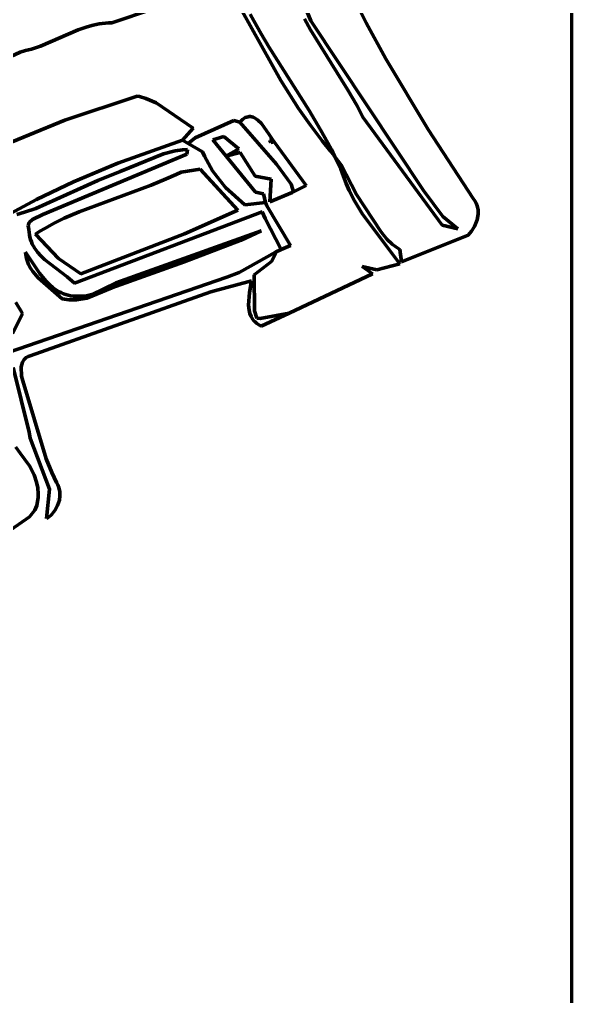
# Model space of a CAD drawing. Header units: millimetres. Extents: x 0 to 8.5, y 0 to 13.2.
# Drawn here: x 7.182 to 8.542, y 9.387 to 11.795 of the extents above; entities that cross this region are included whole.
import ezdxf

# ---------------------------------------------------------------- set-up
doc = ezdxf.new("R2010")
doc.units = ezdxf.units.MM
for name, color, linetype, lineweight in [('color#060606ff', 7, 'CONTINUOUS', 100), ('color#5c5c5cff', 7, 'CONTINUOUS', 100), ('color#aeaeaeff', 7, 'CONTINUOUS', 100), ('color#ffffffff', 7, 'CONTINUOUS', 100)]:
    doc.layers.add(name, color=color, linetype=linetype, lineweight=lineweight)

msp = doc.modelspace()

# ---------------------------------------------------------------- linework, layer by layer
at = {"layer": 'color#060606ff'}
for p, q in [((7.8994, 11.7918), (7.8649, 11.8762)), ((7.7064, 11.8597), (7.8254, 11.6448)), ((7.9998, 11.86), (8.036, 11.7872)), ((7.4092, 11.7871), (7.5122, 11.8219)), ((7.759, 11.7923), (7.7505, 11.8086)), ((7.3266, 11.7696), (7.3484, 11.7773)), ((7.3484, 11.7773), (7.3631, 11.7815)), ((7.3631, 11.7815), (7.3781, 11.7846)), ((7.3781, 11.7846), (7.3858, 11.7858)), ((7.3858, 11.7858), (7.3935, 11.7866)), ((7.3935, 11.7866), (7.4013, 11.787)), ((7.4013, 11.787), (7.4092, 11.7871)), ((7.7769, 11.7599), (7.759, 11.7923)), ((7.8836, 11.7972), (7.8989, 11.7699)), ((8.1769, 11.3738), (7.8994, 11.7918)), ((8.036, 11.7872), (8.0843, 11.698)), ((7.2338, 11.7296), (7.3266, 11.7696)), ((7.7957, 11.728), (7.7769, 11.7599)), ((7.8989, 11.7699), (7.9901, 11.6229)), ((7.2116, 11.7225), (7.2338, 11.7296)), ((7.0749, 11.6641), (7.1832, 11.7149)), ((7.1832, 11.7149), (7.1965, 11.7188)), ((7.1965, 11.7188), (7.2116, 11.7225)), ((7.8951, 11.5712), (7.7957, 11.728)), ((8.0843, 11.698), (8.1888, 11.5239)), ((7.8254, 11.6448), (7.8696, 11.5759)), ((7.9901, 11.6229), (8.0136, 11.5823)), ((7.4718, 11.6066), (7.2936, 11.547)), ((7.4773, 11.6054), (7.4718, 11.6066)), ((7.4933, 11.6008), (7.4773, 11.6054)), ((7.5186, 11.59), (7.4933, 11.6008)), ((7.61, 11.5273), (7.5186, 11.59)), ((7.8696, 11.5759), (7.8977, 11.5356)), ((7.9237, 11.5235), (7.8951, 11.5712)), ((8.0136, 11.5823), (8.0281, 11.5548)), ((7.2936, 11.547), (7.0794, 11.4594)), ((7.7099, 11.5463), (7.6143, 11.5037)), ((7.7244, 11.5419), (7.7099, 11.5463)), ((7.7279, 11.5457), (7.7244, 11.5419)), ((7.7313, 11.5489), (7.7279, 11.5457)), ((7.7347, 11.5515), (7.7313, 11.5489)), ((7.7381, 11.5535), (7.7347, 11.5515)), ((7.7415, 11.5549), (7.7381, 11.5535)), ((7.7448, 11.5557), (7.7415, 11.5549)), ((7.748, 11.5561), (7.7448, 11.5557)), ((7.7512, 11.556), (7.748, 11.5561)), ((7.7544, 11.5555), (7.7512, 11.556)), ((7.7575, 11.5545), (7.7544, 11.5555)), ((7.7606, 11.5532), (7.7575, 11.5545)), ((7.7636, 11.5515), (7.7606, 11.5532)), ((7.7694, 11.5472), (7.7636, 11.5515)), ((7.7778, 11.539), (7.7694, 11.5472)), ((7.7971, 11.5121), (7.7778, 11.539)), ((8.0281, 11.5548), (8.2228, 11.2885)), ((7.5834, 11.4978), (7.61, 11.5273)), ((7.8977, 11.5356), (7.9273, 11.4963)), ((7.9416, 11.4911), (7.9237, 11.5235)), ((8.1888, 11.5239), (8.2996, 11.3538)), ((7.5974, 11.4898), (7.5834, 11.4978)), ((7.6143, 11.5037), (7.5974, 11.4898)), ((7.6582, 11.4983), (7.6849, 11.5069)), ((7.7636, 11.3693), (7.6582, 11.4983)), ((7.6849, 11.5069), (7.7224, 11.4761)), ((7.8049, 11.4997), (7.7971, 11.5121)), ((7.8089, 11.4934), (7.8049, 11.4997)), ((7.888, 11.386), (7.8089, 11.4934)), ((7.9273, 11.4963), (7.9478, 11.4708)), ((7.9501, 11.4747), (7.9416, 11.4911)), ((7.7224, 11.4761), (7.6904, 11.4581)), ((7.6904, 11.4581), (7.7254, 11.4676)), ((7.7254, 11.4676), (7.7628, 11.409)), ((7.9478, 11.4708), (7.9583, 11.4582)), ((7.9583, 11.4582), (7.9501, 11.4747)), ((7.9745, 11.4372), (7.9583, 11.4582)), ((7.9583, 11.4582), (7.9739, 11.4267)), ((7.9739, 11.4267), (7.9797, 11.4085)), ((8.0125, 11.3636), (7.9745, 11.4372)), ((7.7628, 11.409), (7.8017, 11.4013)), ((7.8017, 11.4013), (7.7983, 11.3455)), ((7.9797, 11.4085), (7.9866, 11.3908)), ((7.7833, 11.3657), (7.7636, 11.3693)), ((7.7983, 11.3455), (7.8533, 11.3688)), ((7.8533, 11.3688), (7.8565, 11.3701)), ((7.8565, 11.3701), (7.888, 11.386)), ((7.9866, 11.3908), (7.9943, 11.3734)), ((7.9943, 11.3734), (8.0074, 11.3481)), ((8.2248, 11.3093), (8.1769, 11.3738)), ((7.7879, 11.344), (7.7833, 11.3657)), ((7.7912, 11.3362), (7.7879, 11.344)), ((8.0074, 11.3481), (8.0271, 11.3155)), ((8.0719, 11.2723), (8.0125, 11.3636)), ((8.2996, 11.3538), (8.3038, 11.3482)), ((8.3038, 11.3482), (8.3071, 11.3421)), ((7.8494, 11.2385), (7.7912, 11.3362)), ((8.3071, 11.3421), (8.3095, 11.3357)), ((8.3095, 11.3357), (8.3115, 11.3257)), ((8.3115, 11.3257), (8.3116, 11.3153)), ((8.0271, 11.3155), (8.1185, 11.1931)), ((8.2617, 11.2791), (8.2248, 11.3093)), ((8.3094, 11.3014), (8.3031, 11.2849)), ((8.3116, 11.3153), (8.3094, 11.3014)), ((7.4192, 11.1464), (7.7772, 11.274)), ((7.7772, 11.274), (7.7279, 11.251)), ((8.0871, 11.254), (8.0719, 11.2723)), ((8.2228, 11.2885), (8.2617, 11.2791)), ((8.2958, 11.2732), (8.2869, 11.2635)), ((8.3031, 11.2849), (8.2958, 11.2732)), ((7.7279, 11.251), (7.5885, 11.1977)), ((8.0999, 11.2418), (8.0871, 11.254)), ((8.2869, 11.2635), (8.1229, 11.1975)), ((7.8129, 11.2216), (7.8265, 11.2282)), ((7.8265, 11.2282), (7.8494, 11.2385)), ((8.1091, 11.2345), (8.0999, 11.2418)), ((8.1191, 11.228), (8.1091, 11.2345)), ((8.1229, 11.1975), (8.1191, 11.228)), ((7.1973, 11.216), (7.1969, 11.2214)), ((7.1969, 11.2214), (7.231, 11.1703)), ((7.1981, 11.2108), (7.1973, 11.216)), ((7.1993, 11.2057), (7.1981, 11.2108)), ((7.2007, 11.2008), (7.1993, 11.2057)), ((7.2044, 11.1914), (7.2007, 11.2008)), ((7.8026, 11.1989), (7.8114, 11.216)), ((7.8114, 11.216), (7.8129, 11.2216)), ((7.2091, 11.1826), (7.2044, 11.1914)), ((7.2148, 11.1742), (7.2091, 11.1826)), ((7.5885, 11.1977), (7.4096, 11.1334)), ((7.7598, 11.1662), (7.8026, 11.1989)), ((8.0624, 11.1781), (8.0257, 11.1865)), ((8.0257, 11.1865), (8.0514, 11.1683)), ((8.1185, 11.1931), (8.0624, 11.1781)), ((7.2282, 11.1586), (7.2148, 11.1742)), ((7.2866, 11.1065), (7.2282, 11.1586)), ((7.231, 11.1703), (7.247, 11.1508)), ((7.7612, 11.077), (7.7598, 11.1662)), ((8.0514, 11.1683), (7.8466, 11.0709)), ((7.247, 11.1508), (7.2558, 11.1419)), ((7.2558, 11.1419), (7.265, 11.1339)), ((7.265, 11.1339), (7.2698, 11.1303)), ((7.2698, 11.1303), (7.2747, 11.127)), ((7.2747, 11.127), (7.2798, 11.124)), ((7.4096, 11.1334), (7.3481, 11.1081)), ((7.3602, 11.1175), (7.4192, 11.1464)), ((7.2798, 11.124), (7.2851, 11.1213)), ((7.2851, 11.1213), (7.2905, 11.1189)), ((7.3044, 11.1039), (7.2866, 11.1065)), ((7.2905, 11.1189), (7.296, 11.117)), ((7.296, 11.117), (7.3017, 11.1154)), ((7.3017, 11.1154), (7.3076, 11.1142)), ((7.3221, 11.1039), (7.3044, 11.1039)), ((7.3076, 11.1142), (7.3137, 11.1135)), ((7.3137, 11.1135), (7.3199, 11.1133)), ((7.3199, 11.1133), (7.3264, 11.1135)), ((7.3481, 11.1081), (7.3221, 11.1039)), ((7.3264, 11.1135), (7.3335, 11.1128)), ((7.3335, 11.1128), (7.3438, 11.1133)), ((7.3438, 11.1133), (7.3602, 11.1175)), ((7.7669, 11.0593), (7.7612, 11.077)), ((7.7751, 11.0578), (7.7669, 11.0593)), ((7.8466, 11.0709), (7.7751, 11.0578)), ((7.1724, 10.7411), (7.1838, 10.7259)), ((7.1838, 10.7259), (7.2066, 10.6947)), ((7.2066, 10.6947), (7.2176, 10.6729)), ((7.2176, 10.6729), (7.2238, 10.6546)), ((7.2238, 10.6546), (7.2267, 10.6405)), ((7.2267, 10.6405), (7.2278, 10.6262)), ((7.2278, 10.6262), (7.2276, 10.6165)), ((7.2244, 10.5973), (7.2192, 10.5857)), ((7.2264, 10.6069), (7.2244, 10.5973)), ((7.2276, 10.6165), (7.2264, 10.6069)), ((7.2192, 10.5857), (7.2061, 10.5688)), ((7.2061, 10.5688), (7.1602, 10.5374))]:
    msp.add_line(p, q, dxfattribs=at)
at = {"layer": 'color#5c5c5cff'}
for p, q in [((7.7244, 11.5419), (7.7279, 11.5457)), ((7.8154, 11.4386), (7.7244, 11.5419)), ((7.7279, 11.5457), (7.7313, 11.5489)), ((7.7313, 11.5489), (7.7347, 11.5515)), ((7.7347, 11.5515), (7.7381, 11.5535)), ((7.7381, 11.5535), (7.7415, 11.5549)), ((7.7415, 11.5549), (7.7448, 11.5557)), ((7.7448, 11.5557), (7.748, 11.5561)), ((7.748, 11.5561), (7.7512, 11.556)), ((7.7512, 11.556), (7.7544, 11.5555)), ((7.7544, 11.5555), (7.7575, 11.5545)), ((7.7575, 11.5545), (7.7606, 11.5532)), ((7.7606, 11.5532), (7.7636, 11.5515)), ((7.7636, 11.5515), (7.7694, 11.5472)), ((7.7694, 11.5472), (7.7778, 11.539)), ((7.7778, 11.539), (7.7971, 11.5121)), ((7.4241, 11.4411), (7.5834, 11.4978)), ((7.5834, 11.4978), (7.5974, 11.4898)), ((7.5974, 11.4898), (7.6326, 11.4688)), ((7.7971, 11.5121), (7.8049, 11.4997)), ((7.8049, 11.4997), (7.7983, 11.498)), ((7.7983, 11.498), (7.8011, 11.4924)), ((7.8011, 11.4924), (7.8089, 11.4934)), ((7.8089, 11.4934), (7.888, 11.386)), ((7.5657, 11.4715), (7.5367, 11.4639)), ((7.5835, 11.4741), (7.5657, 11.4715)), ((7.5957, 11.4747), (7.5835, 11.4741)), ((7.5943, 11.4629), (7.5957, 11.4747)), ((7.6326, 11.4688), (7.6373, 11.4582)), ((7.2389, 11.3146), (7.5943, 11.4629)), ((7.3149, 11.3953), (7.4241, 11.4411)), ((7.5367, 11.4639), (7.4302, 11.4208)), ((7.6373, 11.4582), (7.6571, 11.4226)), ((7.4302, 11.4208), (7.3751, 11.3987)), ((7.5799, 11.4192), (7.5678, 11.4133)), ((7.627, 11.426), (7.5799, 11.4192)), ((7.7199, 11.325), (7.627, 11.426)), ((7.6571, 11.4226), (7.6892, 11.3814)), ((7.8515, 11.3891), (7.8154, 11.4386)), ((7.3751, 11.3987), (7.2221, 11.3296)), ((7.2234, 11.3515), (7.3149, 11.3953)), ((7.5434, 11.4023), (7.506, 11.387)), ((7.5678, 11.4133), (7.5434, 11.4023)), ((7.506, 11.387), (7.3286, 11.3214)), ((7.6892, 11.3814), (7.7366, 11.3385)), ((7.8565, 11.3701), (7.8515, 11.3891)), ((7.888, 11.386), (7.8565, 11.3701)), ((7.1489, 11.3115), (7.2234, 11.3515)), ((7.7366, 11.3385), (7.7879, 11.344)), ((7.7879, 11.344), (7.7912, 11.3362)), ((7.1941, 11.32), (7.1751, 11.3145)), ((7.2221, 11.3296), (7.1941, 11.32)), ((7.3286, 11.3214), (7.2916, 11.3052)), ((7.7797, 11.3214), (7.3175, 11.1454)), ((7.588, 11.2669), (7.7199, 11.325)), ((7.7867, 11.3048), (7.7797, 11.3214)), ((7.7912, 11.3362), (7.8494, 11.2385)), ((7.2057, 11.2949), (7.2139, 11.3023)), ((7.2139, 11.3023), (7.2389, 11.3146)), ((7.2916, 11.3052), (7.2675, 11.2933)), ((7.8265, 11.2282), (7.7867, 11.3048)), ((7.2032, 11.2865), (7.2036, 11.2901)), ((7.2037, 11.2824), (7.2032, 11.2865)), ((7.2036, 11.2901), (7.2057, 11.2949)), ((7.2052, 11.2779), (7.2037, 11.2824)), ((7.2055, 11.2712), (7.2052, 11.2779)), ((7.2323, 11.2735), (7.2209, 11.2663)), ((7.2439, 11.2804), (7.2323, 11.2735)), ((7.2675, 11.2933), (7.2439, 11.2804)), ((7.2062, 11.2648), (7.2055, 11.2712)), ((7.2074, 11.2586), (7.2062, 11.2648)), ((7.209, 11.2527), (7.2074, 11.2586)), ((7.211, 11.247), (7.209, 11.2527)), ((7.2209, 11.2663), (7.2775, 11.2061)), ((7.3327, 11.1679), (7.588, 11.2669)), ((7.2134, 11.2415), (7.211, 11.247)), ((7.2162, 11.2362), (7.2134, 11.2415)), ((7.2193, 11.2311), (7.2162, 11.2362)), ((7.2227, 11.2262), (7.2193, 11.2311)), ((7.2264, 11.2214), (7.2227, 11.2262)), ((7.8494, 11.2385), (7.8265, 11.2282)), ((7.2345, 11.2123), (7.2264, 11.2214)), ((7.2435, 11.2038), (7.2345, 11.2123)), ((7.299, 11.1612), (7.2435, 11.2038)), ((7.2775, 11.2061), (7.3327, 11.1679)), ((7.7231, 11.1718), (7.8129, 11.2216)), ((7.8114, 11.216), (7.8026, 11.1989)), ((7.8129, 11.2216), (7.8114, 11.216)), ((7.8026, 11.1989), (7.7598, 11.1662)), ((7.1539, 10.974), (7.6924, 11.1601)), ((7.3175, 11.1454), (7.299, 11.1612)), ((7.7534, 11.1514), (7.6532, 11.124)), ((7.6924, 11.1601), (7.7231, 11.1718)), ((7.7481, 11.1222), (7.7534, 11.1514)), ((7.7598, 11.1662), (7.7612, 11.077)), ((7.6532, 11.124), (7.2081, 10.9661)), ((7.7461, 11.0913), (7.7481, 11.1222)), ((7.1725, 11.0978), (7.1866, 11.0749)), ((7.7476, 11.0786), (7.7461, 11.0913)), ((7.189, 11.07), (7.1643, 11.0212)), ((7.1866, 11.0749), (7.189, 11.07)), ((7.7496, 11.0705), (7.7476, 11.0786)), ((7.7527, 11.063), (7.7496, 11.0705)), ((7.7546, 11.0594), (7.7527, 11.063)), ((7.7569, 11.056), (7.7546, 11.0594)), ((7.7594, 11.0527), (7.7569, 11.056)), ((7.7612, 11.077), (7.7669, 11.0593)), ((7.7669, 11.0593), (7.7751, 11.0578)), ((7.7751, 11.0578), (7.8466, 11.0709)), ((7.8466, 11.0709), (7.7773, 11.0395)), ((7.7623, 11.0497), (7.7594, 11.0527)), ((7.7655, 11.0468), (7.7623, 11.0497)), ((7.769, 11.0441), (7.7655, 11.0468)), ((7.7729, 11.0417), (7.769, 11.0441)), ((7.7773, 11.0395), (7.7729, 11.0417)), ((7.1986, 10.9617), (7.1933, 10.9569)), ((7.203, 10.9643), (7.1986, 10.9617)), ((7.2081, 10.9661), (7.203, 10.9643)), ((7.2054, 10.7781), (7.1662, 10.9376)), ((7.1894, 10.9508), (7.1857, 10.9391)), ((7.1857, 10.9391), (7.1865, 10.9161)), ((7.1933, 10.9569), (7.1894, 10.9508)), ((7.1865, 10.9161), (7.1902, 10.9044)), ((7.1902, 10.9044), (7.2475, 10.7125)), ((7.2085, 10.7629), (7.2054, 10.7781)), ((7.2559, 10.6378), (7.2085, 10.7629)), ((7.2475, 10.7125), (7.2612, 10.6788)), ((7.2612, 10.6788), (7.2732, 10.6541)), ((7.2732, 10.6541), (7.2766, 10.6478)), ((7.2766, 10.6478), (7.2791, 10.6413)), ((7.2484, 10.5652), (7.2559, 10.6378)), ((7.2791, 10.6413), (7.2812, 10.631)), ((7.2812, 10.631), (7.2815, 10.6206)), ((7.28, 10.6102), (7.2756, 10.5968)), ((7.2815, 10.6206), (7.28, 10.6102)), ((7.2595, 10.5737), (7.2514, 10.5671)), ((7.2686, 10.5844), (7.2595, 10.5737)), ((7.2756, 10.5968), (7.2686, 10.5844)), ((7.2514, 10.5671), (7.2484, 10.5652))]:
    msp.add_line(p, q, dxfattribs=at)
at = {"layer": 'color#aeaeaeff'}
for p, q in [((7.7983, 11.498), (7.8049, 11.4997)), ((7.8011, 11.4924), (7.7983, 11.498)), ((7.8089, 11.4934), (7.8011, 11.4924)), ((7.8049, 11.4997), (7.8089, 11.4934))]:
    msp.add_line(p, q, dxfattribs=at)
at = {"layer": 'color#ffffffff'}
for p, q in [((8.5417, 13.1944), (8.5417, 0)), ((7.8649, 11.8762), (7.8994, 11.7918)), ((7.8254, 11.6448), (7.7064, 11.8597)), ((8.036, 11.7872), (7.9998, 11.86)), ((7.5122, 11.8219), (7.4092, 11.7871)), ((7.7505, 11.8086), (7.759, 11.7923)), ((7.3484, 11.7773), (7.3266, 11.7696)), ((7.3631, 11.7815), (7.3484, 11.7773)), ((7.3781, 11.7846), (7.3631, 11.7815)), ((7.3858, 11.7858), (7.3781, 11.7846)), ((7.3935, 11.7866), (7.3858, 11.7858)), ((7.4013, 11.787), (7.3935, 11.7866)), ((7.4092, 11.7871), (7.4013, 11.787)), ((7.759, 11.7923), (7.7769, 11.7599)), ((7.8989, 11.7699), (7.8836, 11.7972)), ((7.8994, 11.7918), (8.1769, 11.3738)), ((8.0843, 11.698), (8.036, 11.7872)), ((7.3266, 11.7696), (7.2338, 11.7296)), ((7.7769, 11.7599), (7.7957, 11.728)), ((7.9901, 11.6229), (7.8989, 11.7699)), ((7.2338, 11.7296), (7.2116, 11.7225)), ((7.1832, 11.7149), (7.0749, 11.6641)), ((7.1965, 11.7188), (7.1832, 11.7149)), ((7.2116, 11.7225), (7.1965, 11.7188)), ((7.7957, 11.728), (7.8951, 11.5712)), ((8.1888, 11.5239), (8.0843, 11.698)), ((7.8696, 11.5759), (7.8254, 11.6448)), ((8.0136, 11.5823), (7.9901, 11.6229)), ((7.2936, 11.547), (7.4718, 11.6066)), ((7.4718, 11.6066), (7.4773, 11.6054)), ((7.4773, 11.6054), (7.4933, 11.6008)), ((7.4933, 11.6008), (7.5186, 11.59)), ((7.5186, 11.59), (7.61, 11.5273)), ((7.8977, 11.5356), (7.8696, 11.5759)), ((7.8951, 11.5712), (7.9237, 11.5235)), ((8.0281, 11.5548), (8.0136, 11.5823)), ((7.0794, 11.4594), (7.2936, 11.547)), ((7.6143, 11.5037), (7.7099, 11.5463)), ((7.7099, 11.5463), (7.7244, 11.5419)), ((7.7244, 11.5419), (7.8154, 11.4386)), ((8.2228, 11.2885), (8.0281, 11.5548)), ((7.61, 11.5273), (7.5834, 11.4978)), ((7.9273, 11.4963), (7.8977, 11.5356)), ((7.9237, 11.5235), (7.9416, 11.4911)), ((8.2996, 11.3538), (8.1888, 11.5239)), ((7.5834, 11.4978), (7.4241, 11.4411)), ((7.5974, 11.4898), (7.6143, 11.5037)), ((7.6326, 11.4688), (7.5974, 11.4898)), ((7.6849, 11.5069), (7.6582, 11.4983)), ((7.6582, 11.4983), (7.7636, 11.3693)), ((7.7224, 11.4761), (7.6849, 11.5069)), ((7.9478, 11.4708), (7.9273, 11.4963)), ((7.9416, 11.4911), (7.9501, 11.4747)), ((7.5367, 11.4639), (7.5657, 11.4715)), ((7.5657, 11.4715), (7.5835, 11.4741)), ((7.5835, 11.4741), (7.5957, 11.4747)), ((7.5957, 11.4747), (7.5943, 11.4629)), ((7.6373, 11.4582), (7.6326, 11.4688)), ((7.6904, 11.4581), (7.7224, 11.4761)), ((7.7254, 11.4676), (7.6904, 11.4581)), ((7.7628, 11.409), (7.7254, 11.4676)), ((7.9583, 11.4582), (7.9478, 11.4708)), ((7.9501, 11.4747), (7.9583, 11.4582)), ((7.5943, 11.4629), (7.2389, 11.3146)), ((7.4241, 11.4411), (7.3149, 11.3953)), ((7.4302, 11.4208), (7.5367, 11.4639)), ((7.6571, 11.4226), (7.6373, 11.4582)), ((7.9739, 11.4267), (7.9583, 11.4582)), ((7.9583, 11.4582), (7.9745, 11.4372)), ((7.3751, 11.3987), (7.4302, 11.4208)), ((7.5678, 11.4133), (7.5799, 11.4192)), ((7.5799, 11.4192), (7.627, 11.426)), ((7.627, 11.426), (7.7199, 11.325)), ((7.6892, 11.3814), (7.6571, 11.4226)), ((7.8154, 11.4386), (7.8515, 11.3891)), ((7.9797, 11.4085), (7.9739, 11.4267)), ((7.9745, 11.4372), (8.0125, 11.3636)), ((7.2221, 11.3296), (7.3751, 11.3987)), ((7.3149, 11.3953), (7.2234, 11.3515)), ((7.506, 11.387), (7.5434, 11.4023)), ((7.5434, 11.4023), (7.5678, 11.4133)), ((7.8017, 11.4013), (7.7628, 11.409)), ((7.7983, 11.3455), (7.8017, 11.4013)), ((7.9866, 11.3908), (7.9797, 11.4085)), ((7.3286, 11.3214), (7.506, 11.387)), ((7.7366, 11.3385), (7.6892, 11.3814)), ((7.7636, 11.3693), (7.7833, 11.3657)), ((7.8533, 11.3688), (7.7983, 11.3455)), ((7.8515, 11.3891), (7.8565, 11.3701)), ((7.8565, 11.3701), (7.8533, 11.3688)), ((7.9943, 11.3734), (7.9866, 11.3908)), ((8.0074, 11.3481), (7.9943, 11.3734)), ((8.1769, 11.3738), (8.2248, 11.3093)), ((7.2234, 11.3515), (7.1489, 11.3115)), ((7.7879, 11.344), (7.7366, 11.3385)), ((7.7833, 11.3657), (7.7879, 11.344)), ((8.0271, 11.3155), (8.0074, 11.3481)), ((8.0125, 11.3636), (8.0719, 11.2723)), ((8.3038, 11.3482), (8.2996, 11.3538)), ((8.3071, 11.3421), (8.3038, 11.3482)), ((7.1751, 11.3145), (7.1941, 11.32)), ((7.1941, 11.32), (7.2221, 11.3296)), ((7.2916, 11.3052), (7.3286, 11.3214)), ((7.3175, 11.1454), (7.7797, 11.3214)), ((7.7199, 11.325), (7.588, 11.2669)), ((7.7797, 11.3214), (7.7867, 11.3048)), ((8.3095, 11.3357), (8.3071, 11.3421)), ((8.3115, 11.3257), (8.3095, 11.3357)), ((8.3116, 11.3153), (8.3115, 11.3257)), ((7.2139, 11.3023), (7.2057, 11.2949)), ((7.2389, 11.3146), (7.2139, 11.3023)), ((7.2675, 11.2933), (7.2916, 11.3052)), ((7.7867, 11.3048), (7.8265, 11.2282)), ((8.1185, 11.1931), (8.0271, 11.3155)), ((8.2248, 11.3093), (8.2617, 11.2791)), ((8.3031, 11.2849), (8.3094, 11.3014)), ((8.3094, 11.3014), (8.3116, 11.3153)), ((7.2036, 11.2901), (7.2032, 11.2865)), ((7.2032, 11.2865), (7.2037, 11.2824)), ((7.2057, 11.2949), (7.2036, 11.2901)), ((7.2037, 11.2824), (7.2052, 11.2779)), ((7.2052, 11.2779), (7.2055, 11.2712)), ((7.2209, 11.2663), (7.2323, 11.2735)), ((7.2323, 11.2735), (7.2439, 11.2804)), ((7.2439, 11.2804), (7.2675, 11.2933)), ((7.7772, 11.274), (7.4192, 11.1464)), ((7.7279, 11.251), (7.7772, 11.274)), ((8.0719, 11.2723), (8.0871, 11.254)), ((8.2617, 11.2791), (8.2228, 11.2885)), ((8.2869, 11.2635), (8.2958, 11.2732)), ((8.2958, 11.2732), (8.3031, 11.2849)), ((7.2055, 11.2712), (7.2062, 11.2648)), ((7.2062, 11.2648), (7.2074, 11.2586)), ((7.2074, 11.2586), (7.209, 11.2527)), ((7.209, 11.2527), (7.211, 11.247)), ((7.2775, 11.2061), (7.2209, 11.2663)), ((7.588, 11.2669), (7.3327, 11.1679)), ((7.5885, 11.1977), (7.7279, 11.251)), ((8.0871, 11.254), (8.0999, 11.2418)), ((8.1229, 11.1975), (8.2869, 11.2635)), ((7.211, 11.247), (7.2134, 11.2415)), ((7.2134, 11.2415), (7.2162, 11.2362)), ((7.2162, 11.2362), (7.2193, 11.2311)), ((7.2193, 11.2311), (7.2227, 11.2262)), ((7.2227, 11.2262), (7.2264, 11.2214)), ((7.8265, 11.2282), (7.8129, 11.2216)), ((8.0999, 11.2418), (8.1091, 11.2345)), ((8.1091, 11.2345), (8.1191, 11.228)), ((8.1191, 11.228), (8.1229, 11.1975)), ((7.231, 11.1703), (7.1969, 11.2214)), ((7.1969, 11.2214), (7.1973, 11.216)), ((7.1973, 11.216), (7.1981, 11.2108)), ((7.1981, 11.2108), (7.1993, 11.2057)), ((7.1993, 11.2057), (7.2007, 11.2008)), ((7.2007, 11.2008), (7.2044, 11.1914)), ((7.2264, 11.2214), (7.2345, 11.2123)), ((7.2345, 11.2123), (7.2435, 11.2038)), ((7.2435, 11.2038), (7.299, 11.1612)), ((7.3327, 11.1679), (7.2775, 11.2061)), ((7.8129, 11.2216), (7.7231, 11.1718)), ((7.2044, 11.1914), (7.2091, 11.1826)), ((7.2091, 11.1826), (7.2148, 11.1742)), ((7.4096, 11.1334), (7.5885, 11.1977)), ((8.0514, 11.1683), (8.0257, 11.1865)), ((8.0257, 11.1865), (8.0624, 11.1781)), ((8.0624, 11.1781), (8.1185, 11.1931)), ((7.6924, 11.1601), (7.1539, 10.974)), ((7.2148, 11.1742), (7.2282, 11.1586)), ((7.2282, 11.1586), (7.2866, 11.1065)), ((7.247, 11.1508), (7.231, 11.1703)), ((7.299, 11.1612), (7.3175, 11.1454)), ((7.6532, 11.124), (7.7534, 11.1514)), ((7.7231, 11.1718), (7.6924, 11.1601)), ((7.7534, 11.1514), (7.7481, 11.1222)), ((7.8466, 11.0709), (8.0514, 11.1683)), ((7.2558, 11.1419), (7.247, 11.1508)), ((7.265, 11.1339), (7.2558, 11.1419)), ((7.2698, 11.1303), (7.265, 11.1339)), ((7.2747, 11.127), (7.2698, 11.1303)), ((7.2798, 11.124), (7.2747, 11.127)), ((7.3481, 11.1081), (7.4096, 11.1334)), ((7.4192, 11.1464), (7.3602, 11.1175)), ((7.2081, 10.9661), (7.6532, 11.124)), ((7.2851, 11.1213), (7.2798, 11.124)), ((7.2905, 11.1189), (7.2851, 11.1213)), ((7.2866, 11.1065), (7.3044, 11.1039)), ((7.296, 11.117), (7.2905, 11.1189)), ((7.3017, 11.1154), (7.296, 11.117)), ((7.3076, 11.1142), (7.3017, 11.1154)), ((7.3044, 11.1039), (7.3221, 11.1039)), ((7.3137, 11.1135), (7.3076, 11.1142)), ((7.3199, 11.1133), (7.3137, 11.1135)), ((7.3264, 11.1135), (7.3199, 11.1133)), ((7.3221, 11.1039), (7.3481, 11.1081)), ((7.3335, 11.1128), (7.3264, 11.1135)), ((7.3438, 11.1133), (7.3335, 11.1128)), ((7.3602, 11.1175), (7.3438, 11.1133)), ((7.7481, 11.1222), (7.7461, 11.0913)), ((7.1866, 11.0749), (7.1725, 11.0978)), ((7.7461, 11.0913), (7.7476, 11.0786)), ((7.1643, 11.0212), (7.189, 11.07)), ((7.189, 11.07), (7.1866, 11.0749)), ((7.7476, 11.0786), (7.7496, 11.0705)), ((7.7496, 11.0705), (7.7527, 11.063)), ((7.7527, 11.063), (7.7546, 11.0594)), ((7.7546, 11.0594), (7.7569, 11.056)), ((7.7569, 11.056), (7.7594, 11.0527)), ((7.7773, 11.0395), (7.8466, 11.0709)), ((7.7594, 11.0527), (7.7623, 11.0497)), ((7.7623, 11.0497), (7.7655, 11.0468)), ((7.7655, 11.0468), (7.769, 11.0441)), ((7.769, 11.0441), (7.7729, 11.0417)), ((7.7729, 11.0417), (7.7773, 11.0395)), ((7.1933, 10.9569), (7.1986, 10.9617)), ((7.1986, 10.9617), (7.203, 10.9643)), ((7.203, 10.9643), (7.2081, 10.9661)), ((7.1662, 10.9376), (7.2054, 10.7781)), ((7.1857, 10.9391), (7.1894, 10.9508)), ((7.1865, 10.9161), (7.1857, 10.9391)), ((7.1894, 10.9508), (7.1933, 10.9569)), ((7.1902, 10.9044), (7.1865, 10.9161)), ((7.2475, 10.7125), (7.1902, 10.9044)), ((7.2054, 10.7781), (7.2085, 10.7629)), ((7.2085, 10.7629), (7.2559, 10.6378)), ((7.1838, 10.7259), (7.1724, 10.7411)), ((7.2066, 10.6947), (7.1838, 10.7259)), ((7.2176, 10.6729), (7.2066, 10.6947)), ((7.2612, 10.6788), (7.2475, 10.7125)), ((7.2238, 10.6546), (7.2176, 10.6729)), ((7.2732, 10.6541), (7.2612, 10.6788)), ((7.2267, 10.6405), (7.2238, 10.6546)), ((7.2766, 10.6478), (7.2732, 10.6541)), ((7.2791, 10.6413), (7.2766, 10.6478)), ((7.2278, 10.6262), (7.2267, 10.6405)), ((7.2276, 10.6165), (7.2278, 10.6262)), ((7.2559, 10.6378), (7.2484, 10.5652)), ((7.2812, 10.631), (7.2791, 10.6413)), ((7.2815, 10.6206), (7.2812, 10.631)), ((7.2192, 10.5857), (7.2244, 10.5973)), ((7.2244, 10.5973), (7.2264, 10.6069)), ((7.2264, 10.6069), (7.2276, 10.6165)), ((7.2756, 10.5968), (7.28, 10.6102)), ((7.28, 10.6102), (7.2815, 10.6206)), ((7.2061, 10.5688), (7.2192, 10.5857)), ((7.2514, 10.5671), (7.2595, 10.5737)), ((7.2595, 10.5737), (7.2686, 10.5844)), ((7.2686, 10.5844), (7.2756, 10.5968)), ((7.1602, 10.5374), (7.2061, 10.5688)), ((7.2484, 10.5652), (7.2514, 10.5671))]:
    msp.add_line(p, q, dxfattribs=at)

doc.saveas('drawing.dxf')
